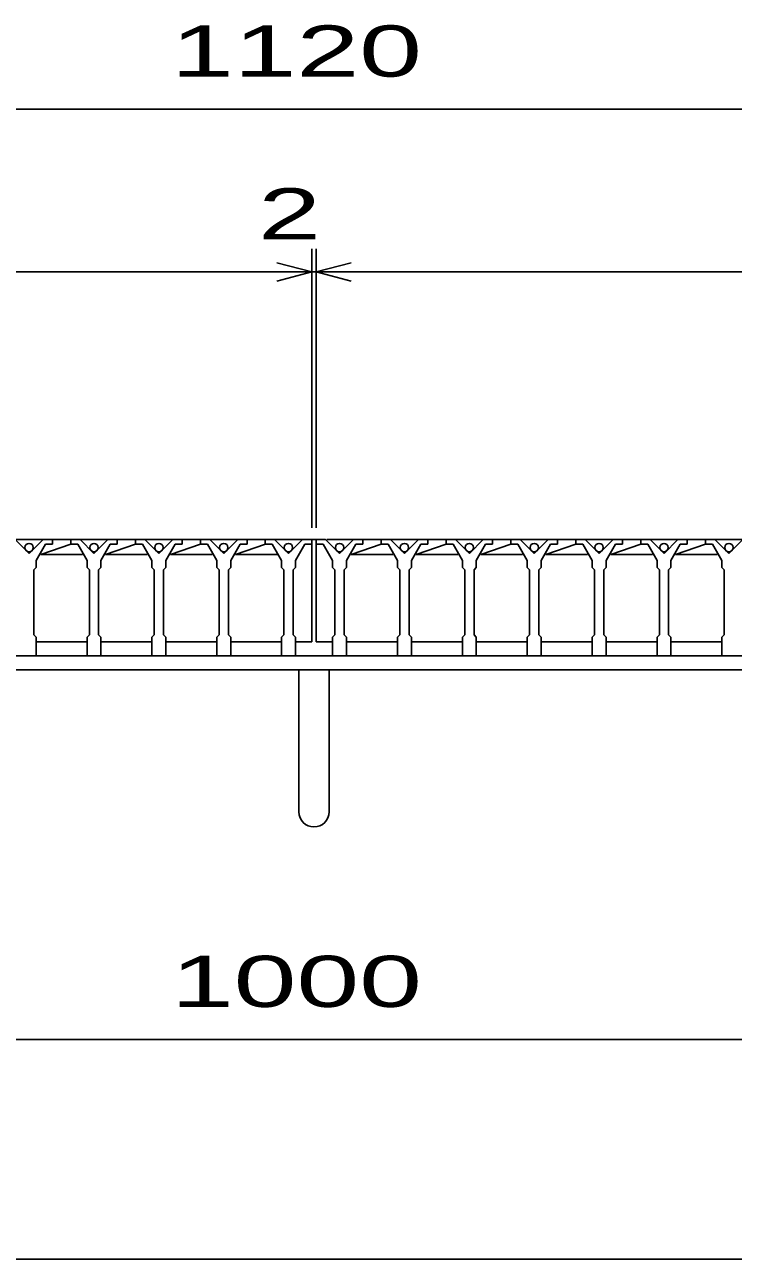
# Model space of a CAD drawing. Units: millimetres, scale not verified. Extents: x -1820 to 1736, y -1282 to 1048.
# Drawn here: x -974 to -670, y -1152 to -621 of the extents above; entities that cross this region are included whole.
import ezdxf
from ezdxf.enums import TextEntityAlignment as Align

# ---------------------------------------------------------------- set-up
doc = ezdxf.new("R2010")
doc.units = ezdxf.units.MM
doc.header["$LTSCALE"] = 10
for name, color, linetype, lineweight in [('0_2', 150, 'Continuous', 25), ('16', 3, 'Continuous', 25), ('19', 6, 'Continuous', 25), ('22', 2, 'Continuous', 25)]:
    doc.layers.add(name, color=color, linetype=linetype, lineweight=lineweight)
doc.styles.add('ベクトル', font='')
doc.styles.get('ベクトル').set_extended_font_data('ベクトル')

msp = doc.modelspace()

# ---------------------------------------------------------------- linework, layer by layer
at = {"layer": '0_2'}
msp.add_line((1736, -1151.5), (-1724, -1151.5), dxfattribs=at)
at = {"layer": '16'}
for p, q in [((-1401, -842), (-851, -842)), ((-972.5, -848), (-978.5, -842)), ((-966.5, -842), (-972.5, -848)), ((-969.5, -851), (-965.5, -844)), ((-967.5, -848.5), (-954.6, -844)), ((-962.5, -842), (-966.5, -842)), ((-965.5, -844), (-962.5, -844)), ((-962.5, -844), (-962.5, -842)), ((-954.6, -842), (-954.6, -844)), ((-950.6, -842), (-954.6, -842)), ((-954.6, -844), (-951.6, -844)), ((-951.6, -844), (-947.6, -851)), ((-944.6, -848), (-950.6, -842)), ((-938.6, -842), (-944.6, -848)), ((-941.6, -851), (-937.6, -844)), ((-939.6, -848.5), (-926.7, -844)), ((-934.6, -842), (-938.6, -842)), ((-937.6, -844), (-934.6, -844)), ((-934.6, -844), (-934.6, -842)), ((-926.7, -842), (-926.7, -844)), ((-922.7, -842), (-926.7, -842)), ((-926.7, -844), (-923.7, -844)), ((-923.7, -844), (-919.7, -851)), ((-916.7, -848), (-922.7, -842)), ((-910.7, -842), (-916.7, -848)), ((-913.7, -851), (-909.7, -844)), ((-911.7, -848.5), (-898.8, -844)), ((-906.7, -842), (-910.7, -842)), ((-909.7, -844), (-906.7, -844)), ((-906.7, -844), (-906.7, -842)), ((-898.8, -842), (-898.8, -844)), ((-894.8, -842), (-898.8, -842)), ((-898.8, -844), (-895.8, -844)), ((-895.8, -844), (-891.8, -851)), ((-888.8, -848), (-894.8, -842)), ((-882.8, -842), (-888.8, -848)), ((-885.8, -851), (-881.8, -844)), ((-883.8, -848.5), (-870.9, -844)), ((-878.8, -842), (-882.8, -842)), ((-881.8, -844), (-878.8, -844)), ((-878.8, -844), (-878.8, -842)), ((-871, -842), (-871, -844)), ((-867, -842), (-871, -842)), ((-871, -844), (-868, -844)), ((-868, -844), (-864, -851)), ((-861, -848), (-867, -842)), ((-855, -842), (-861, -848)), ((-858, -851), (-854, -844)), ((-851, -842), (-855, -842)), ((-854, -844), (-851, -844)), ((-851, -844), (-851, -842)), ((-851, -886), (-851, -842)), ((-849, -842), (-849, -844)), ((-845, -842), (-849, -842)), ((-849, -842), (-849, -886)), ((-849, -844), (-846, -844)), ((-846, -844), (-842, -851)), ((-839, -848), (-845, -842)), ((-844.5, -842), (-299, -842)), ((-833, -842), (-839, -848)), ((-836, -851), (-832, -844)), ((-834, -848.5), (-821.1, -844)), ((-829, -842), (-833, -842)), ((-832, -844), (-829, -844)), ((-829, -844), (-829, -842)), ((-821.1, -842), (-821.1, -844)), ((-817.1, -842), (-821.1, -842)), ((-821.1, -844), (-818.1, -844)), ((-818.1, -844), (-814.1, -851)), ((-811.1, -848), (-817.1, -842)), ((-805.1, -842), (-811.1, -848)), ((-808.1, -851), (-804.1, -844)), ((-806.1, -848.5), (-793.2, -844)), ((-801.1, -842), (-805.1, -842)), ((-804.1, -844), (-801.1, -844)), ((-801.1, -844), (-801.1, -842)), ((-793.2, -842), (-793.2, -844)), ((-789.2, -842), (-793.2, -842)), ((-793.2, -844), (-790.2, -844)), ((-790.2, -844), (-786.2, -851)), ((-783.2, -848), (-789.2, -842)), ((-777.2, -842), (-783.2, -848)), ((-780.2, -851), (-776.2, -844)), ((-778.2, -848.5), (-765.3, -844)), ((-773.2, -842), (-777.2, -842)), ((-776.2, -844), (-773.2, -844)), ((-773.2, -844), (-773.2, -842)), ((-765.3, -842), (-765.3, -844)), ((-761.3, -842), (-765.3, -842)), ((-765.3, -844), (-762.3, -844)), ((-762.3, -844), (-758.3, -851)), ((-755.3, -848), (-761.3, -842)), ((-749.3, -842), (-755.3, -848)), ((-752.3, -851), (-748.3, -844)), ((-750.3, -848.5), (-737.4, -844)), ((-745.3, -842), (-749.3, -842)), ((-748.3, -844), (-745.3, -844)), ((-745.3, -844), (-745.3, -842)), ((-737.4, -842), (-737.4, -844)), ((-733.4, -842), (-737.4, -842)), ((-737.4, -844), (-734.4, -844)), ((-734.4, -844), (-730.4, -851)), ((-727.4, -848), (-733.4, -842)), ((-721.4, -842), (-727.4, -848)), ((-724.4, -851), (-720.4, -844)), ((-722.4, -848.5), (-709.5, -844)), ((-717.4, -842), (-721.4, -842)), ((-720.4, -844), (-717.4, -844)), ((-717.4, -844), (-717.4, -842)), ((-709.5, -842), (-709.5, -844)), ((-705.5, -842), (-709.5, -842)), ((-709.5, -844), (-706.5, -844)), ((-706.5, -844), (-702.5, -851)), ((-699.5, -848), (-705.5, -842)), ((-693.5, -842), (-699.5, -848)), ((-696.5, -851), (-692.5, -844)), ((-694.5, -848.5), (-681.6, -844)), ((-689.5, -842), (-693.5, -842)), ((-692.5, -844), (-689.5, -844)), ((-689.5, -844), (-689.5, -842)), ((-681.6, -842), (-681.6, -844)), ((-677.6, -842), (-681.6, -842)), ((-681.6, -844), (-678.6, -844)), ((-678.6, -844), (-674.6, -851)), ((-671.6, -848), (-677.6, -842)), ((-665.6, -842), (-671.6, -848)), ((-967.5, -848.5), (-949.6, -848.5)), ((-939.6, -848.5), (-921.7, -848.5)), ((-911.7, -848.5), (-893.8, -848.5)), ((-883.8, -848.5), (-865.9, -848.5)), ((-834, -848.5), (-816.1, -848.5)), ((-806.1, -848.5), (-788.2, -848.5)), ((-778.2, -848.5), (-760.3, -848.5)), ((-750.3, -848.5), (-732.4, -848.5)), ((-722.4, -848.5), (-704.5, -848.5)), ((-694.5, -848.5), (-676.6, -848.5)), ((-970.5, -855), (-969.5, -854)), ((-969.5, -854), (-969.5, -851)), ((-947.6, -851), (-947.6, -854)), ((-947.6, -854), (-946.6, -855)), ((-942.6, -855), (-941.6, -854)), ((-941.6, -854), (-941.6, -851)), ((-919.7, -851), (-919.7, -854)), ((-919.7, -854), (-918.7, -855)), ((-914.7, -855), (-913.7, -854)), ((-913.7, -854), (-913.7, -851)), ((-891.8, -851), (-891.8, -854)), ((-891.8, -854), (-890.8, -855)), ((-886.8, -855), (-885.8, -854)), ((-885.8, -854), (-885.8, -851)), ((-864, -851), (-864, -854)), ((-864, -854), (-863, -855)), ((-859, -855), (-858, -854)), ((-858, -854), (-858, -851)), ((-842, -851), (-842, -854)), ((-842, -854), (-841, -855)), ((-837, -855), (-836, -854)), ((-836, -854), (-836, -851)), ((-814.1, -851), (-814.1, -854)), ((-814.1, -854), (-813.1, -855)), ((-809.1, -855), (-808.1, -854)), ((-808.1, -854), (-808.1, -851)), ((-786.2, -851), (-786.2, -854)), ((-786.2, -854), (-785.2, -855)), ((-781.2, -855), (-780.2, -854)), ((-780.2, -854), (-780.2, -851)), ((-758.3, -851), (-758.3, -854)), ((-758.3, -854), (-757.3, -855)), ((-753.3, -855), (-752.3, -854)), ((-752.3, -854), (-752.3, -851)), ((-730.4, -851), (-730.4, -854)), ((-730.4, -854), (-729.4, -855)), ((-725.4, -855), (-724.4, -854)), ((-724.4, -854), (-724.4, -851)), ((-702.5, -851), (-702.5, -854)), ((-702.5, -854), (-701.5, -855)), ((-697.5, -855), (-696.5, -854)), ((-696.5, -854), (-696.5, -851)), ((-674.6, -851), (-674.6, -854)), ((-674.6, -854), (-673.6, -855)), ((-970.5, -883), (-970.5, -855)), ((-946.6, -855), (-946.6, -883)), ((-942.6, -883), (-942.6, -855)), ((-918.7, -855), (-918.7, -883)), ((-914.7, -883), (-914.7, -855)), ((-890.8, -855), (-890.8, -883)), ((-886.8, -883), (-886.8, -855)), ((-863, -855), (-863, -883)), ((-859, -883), (-859, -855)), ((-841, -855), (-841, -883)), ((-837, -883), (-837, -855)), ((-813.1, -855), (-813.1, -883)), ((-809.1, -883), (-809.1, -855)), ((-785.2, -855), (-785.2, -883)), ((-781.2, -883), (-781.2, -855)), ((-757.3, -855), (-757.3, -883)), ((-753.3, -883), (-753.3, -855)), ((-729.4, -855), (-729.4, -883)), ((-725.4, -883), (-725.4, -855)), ((-701.5, -855), (-701.5, -883)), ((-697.5, -883), (-697.5, -855)), ((-673.6, -855), (-673.6, -883)), ((-969.5, -884), (-970.5, -883)), ((-969.5, -892), (-969.5, -884)), ((-969.5, -886), (-947.6, -886)), ((-946.6, -883), (-947.6, -884)), ((-947.6, -884), (-947.6, -892)), ((-941.6, -884), (-942.6, -883)), ((-941.6, -892), (-941.6, -884)), ((-941.6, -886), (-919.7, -886)), ((-918.7, -883), (-919.7, -884)), ((-919.7, -884), (-919.7, -892)), ((-913.7, -884), (-914.7, -883)), ((-913.7, -892), (-913.7, -884)), ((-913.7, -886), (-891.8, -886)), ((-890.8, -883), (-891.8, -884)), ((-891.8, -884), (-891.8, -892)), ((-885.8, -884), (-886.8, -883)), ((-885.8, -892), (-885.8, -884)), ((-885.8, -886), (-864, -886)), ((-863, -883), (-864, -884)), ((-864, -884), (-864, -892)), ((-858, -884), (-859, -883)), ((-858, -892), (-858, -884)), ((-858, -886), (-851, -886)), ((-849, -886), (-842, -886)), ((-841, -883), (-842, -884)), ((-842, -884), (-842, -892)), ((-836, -884), (-837, -883)), ((-836, -892), (-836, -884)), ((-836, -886), (-814.1, -886)), ((-813.1, -883), (-814.1, -884)), ((-814.1, -884), (-814.1, -892)), ((-808.1, -884), (-809.1, -883)), ((-808.1, -892), (-808.1, -884)), ((-808.1, -886), (-786.2, -886)), ((-785.2, -883), (-786.2, -884)), ((-786.2, -884), (-786.2, -892)), ((-780.2, -884), (-781.2, -883)), ((-780.2, -892), (-780.2, -884)), ((-780.2, -886), (-758.3, -886)), ((-757.3, -883), (-758.3, -884)), ((-758.3, -884), (-758.3, -892)), ((-752.3, -884), (-753.3, -883)), ((-752.3, -892), (-752.3, -884)), ((-752.3, -886), (-730.4, -886)), ((-729.4, -883), (-730.4, -884)), ((-730.4, -884), (-730.4, -892)), ((-724.4, -884), (-725.4, -883)), ((-724.4, -892), (-724.4, -884)), ((-724.4, -886), (-702.5, -886)), ((-701.5, -883), (-702.5, -884)), ((-702.5, -884), (-702.5, -892)), ((-696.5, -884), (-697.5, -883)), ((-696.5, -892), (-696.5, -884)), ((-696.5, -886), (-674.6, -886)), ((-673.6, -883), (-674.6, -884)), ((-674.6, -884), (-674.6, -892)), ((-975.5, -892), (-969.5, -892)), ((-947.6, -892), (-941.6, -892)), ((-919.7, -892), (-913.7, -892)), ((-891.8, -892), (-885.8, -892)), ((-864, -892), (-858, -892)), ((-842, -892), (-836, -892)), ((-814.1, -892), (-808.1, -892)), ((-786.2, -892), (-780.2, -892)), ((-758.3, -892), (-752.3, -892)), ((-730.4, -892), (-724.4, -892)), ((-702.5, -892), (-696.5, -892)), ((-674.6, -892), (-668.6, -892))]:
    msp.add_line(p, q, dxfattribs=at)
for centre in [(-972.5, -845.5), (-944.6, -845.5), (-916.7, -845.5), (-888.8, -845.5), (-861, -845.5), (-839, -845.5), (-811.1, -845.5), (-783.2, -845.5), (-755.3, -845.5), (-727.4, -845.5), (-699.5, -845.5), (-671.6, -845.5)]:
    msp.add_circle(centre, 1.8, dxfattribs=at)
at = {"layer": '19'}
for p, q in [((-851, -842), (-849, -842)), ((-296, -892), (-1404, -892)), ((-1410, -898), (-290, -898)), ((-856.5, -898), (-856.5, -959.11)), ((-843.5, -959.11), (-843.5, -898))]:
    msp.add_line(p, q, dxfattribs=at)
msp.add_arc((-850, -959.11), 6.5, 180, 0, dxfattribs=at)
at = {"layer": '22', "color": 4}
for p, q in [((-1410, -657), (-290, -657)), ((-851, -837), (-851, -717)), ((-849, -837), (-849, -717)), ((-1401, -727), (-851, -727)), ((-851, -727), (-866, -723)), ((-866, -731), (-851, -727)), ((-851, -727), (-849, -727)), ((-849, -727), (-834, -723)), ((-834, -731), (-849, -727)), ((-849, -727), (-299, -727)), ((-1350, -1057), (-350, -1057))]:
    msp.add_line(p, q, dxfattribs=at)

# ---------------------------------------------------------------- texts
at = {"layer": '22', "style": 'ベクトル', "width": 1.65}
for s, p in [(' 1120 ', (-925, -632)), (' 2 ', (-887.5, -702)), (' 1000 ', (-925, -1032))]:
    msp.add_text(s, height=21.99, dxfattribs=at).set_placement(p, align=Align.MIDDLE_LEFT)

doc.saveas('drawing.dxf')
